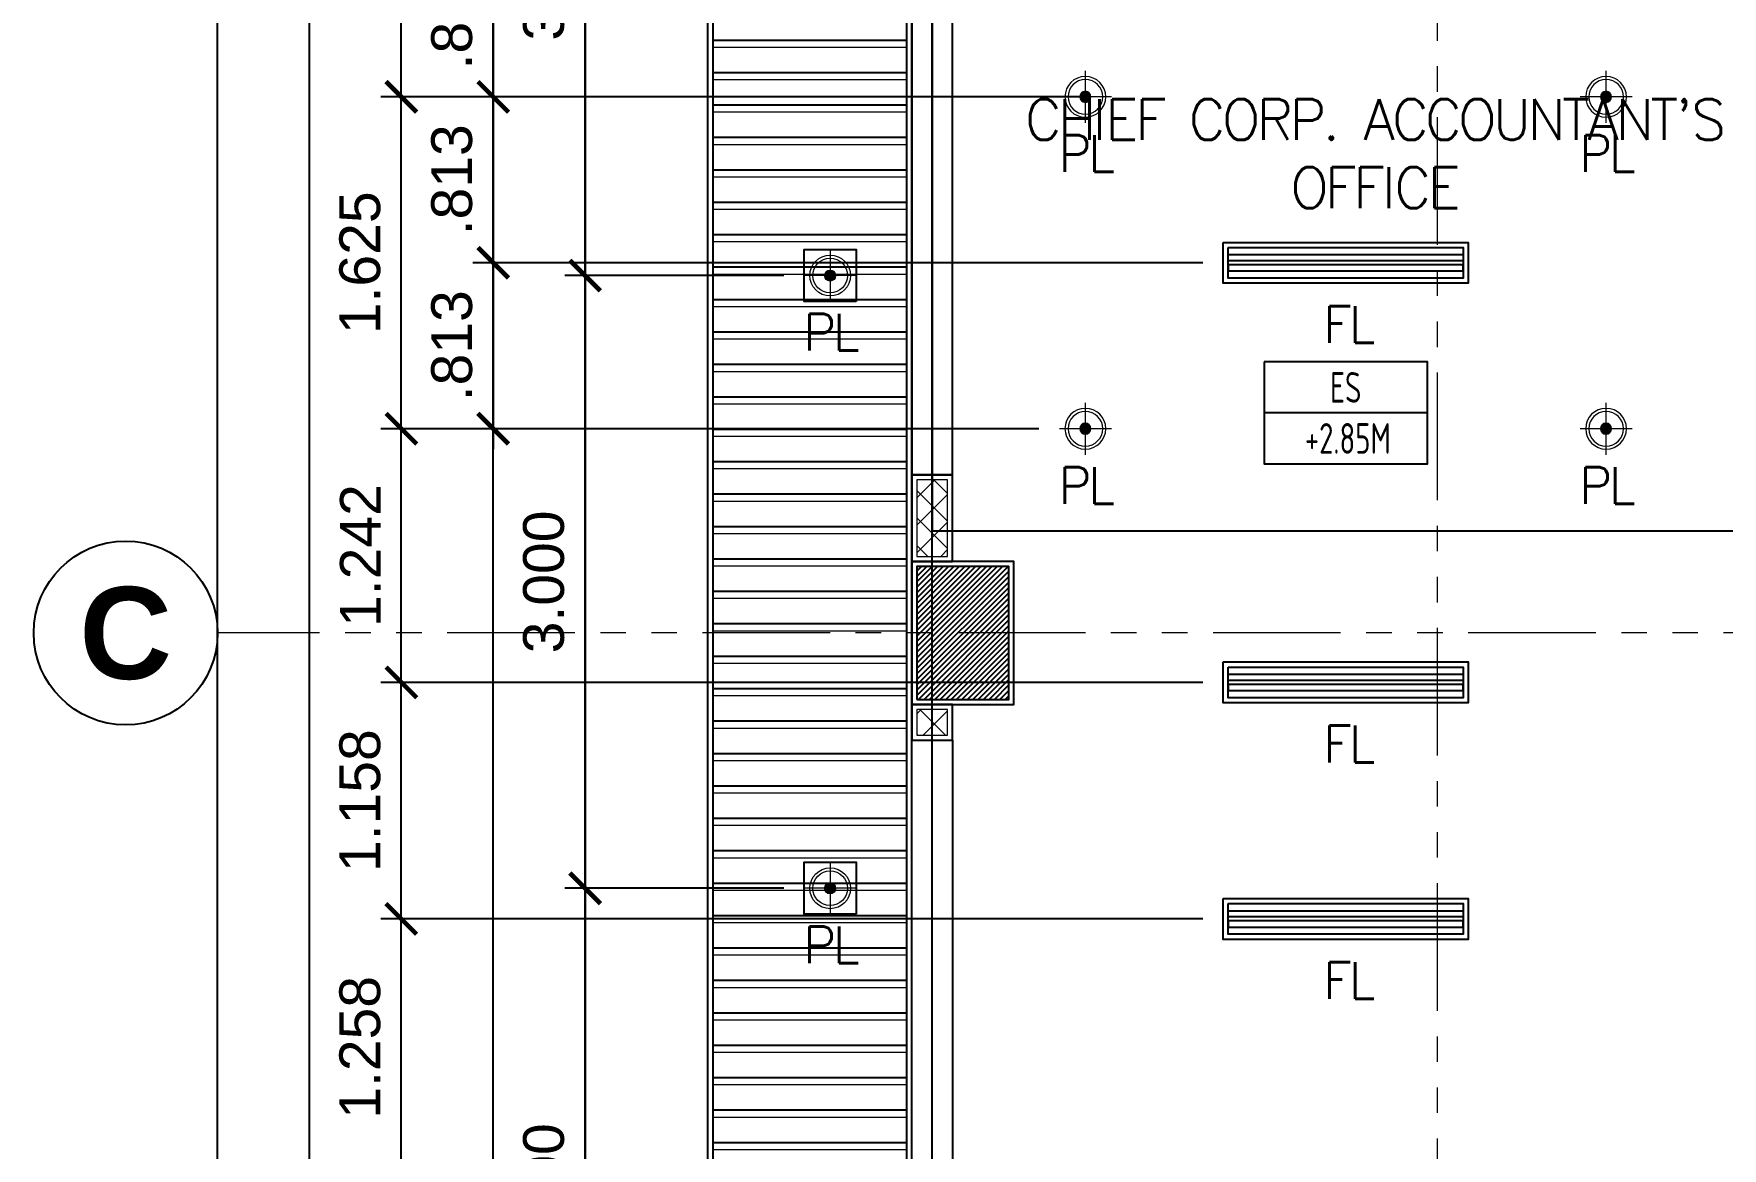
# Model space of a CAD drawing. Header units: metres. Extents: x -12400 to 1, y 0 to 106422.
# Drawn here: x -12208.71 to -12200.44, y 106347.71 to 106353.17 of the extents above; entities that cross this region are included whole.
import ezdxf
from ezdxf.enums import TextEntityAlignment as Align

# ---------------------------------------------------------------- set-up
doc = ezdxf.new("R2010")
doc.units = ezdxf.units.M
doc.header["$PDMODE"] = 35
doc.linetypes.add('CENTER', pattern=[2, 1.25, -0.25, 0.25, -0.25])
doc.linetypes.add('PHANTOM2', pattern=[1.25, 0.625, -0.125, 0.125, -0.125, 0.125, -0.125])
for name, color, linetype, lineweight in [('A-DIM-100', 8, 'Continuous', 0), ('DIM 001', 251, 'Continuous', 13), ('FURN', 8, 'Continuous', 5), ('HATCH', 250, 'Continuous', 5), ('LAYOUT', 1, 'Continuous', 20), ('LF 001', 51, 'Continuous', 20)]:
    doc.layers.add(name, color=color, linetype=linetype, lineweight=lineweight)
for name, color, linetype in [('C-SCHED', 1, 'Continuous'), ('E_FIX_LIGHT1', 2, 'Continuous'), ('lighting', 1, 'Continuous'), ('S-GRID', 155, 'Continuous'), ('stone', 15, 'Continuous'), ('txt', 2, 'Continuous'), ('WALL', 7, 'Continuous')]:
    doc.layers.add(name, color=color, linetype=linetype)
doc.layers.add('GUIDELINES', color=206, linetype='Continuous', plot=False)
doc.styles.add('architxt', font='architxt.shx', dxfattribs={"width": 0.8})
doc.styles.add('DIMTXT-100', font='arial.ttf')
doc.styles.add('sans serif', font='sanssb__.ttf')
doc.styles.add('swis721', font='swiss.ttf')
doc.styles.add('T.25', font='romans.shx', dxfattribs={"height": 0.2})
doc.dimstyles.new('D-100', dxfattribs={"dimtxt": 0.2, "dimasz": 0.15, "dimexe": 0.1, "dimexo": 0.1, "dimgap": 0.1, "dimtad": 1, "dimdec": 3, "dimzin": 4, "dimdsep": 46, "dimtxsty": 'DIMTXT-100', "dimblk": 'ARCHTICK', "dimcen": 0.2, "dimdle": 0.1, "dimclrd": 8, "dimclre": 8, "dimclrt": 2, "dimadec": 0, "dimazin": 1, "dimtfac": 1, "dimtdec": 3, "dimtofl": 0, "dimtmove": 2, "dimatfit": 3, "dimfxl": 1, "dimarcsym": 0})
doc.dimstyles.new('DIM 200', dxfattribs={"dimtxt": 200, "dimasz": 1, "dimexe": 0, "dimexo": 40, "dimgap": 50, "dimtad": 1, "dimtoh": 1, "dimdec": 0, "dimlfac": 2, "dimtxsty": 'swis721', "dimblk": 'CIR', "dimcen": 0, "dimclrd": 155, "dimclre": 155, "dimclrt": 4, "dimadec": 0, "dimazin": 0, "dimtfac": 1, "dimtdec": 0, "dimtix": 1, "dimtmove": 1, "dimatfit": 3, "dimldrblk": 'CIR', "dimfxl": 0, "dimarcsym": 0})

# ---------------------------------------------------------------- blocks, each defined once
blk = doc.blocks.new('CIR')
at = {"color": 4}
blk.add_circle((0, 0), 50, dxfattribs=at)
blk = doc.blocks.new('grid_designation')
blk.add_circle((0, 500), 500)
at = {"color": 3, "style": 'sans serif'}
blk.add_attdef('A', text='', height=471, dxfattribs=at).set_placement((0, 500), align=Align.MIDDLE_CENTER)
blk = doc.blocks.new('A$C1B753C5A')
at = {"layer": 'WALL'}
h = blk.add_hatch(dxfattribs=at)
h.set_pattern_fill('ANSI31', color=250, scale=0.15)
h.set_pattern_definition([(45, (-1494.388102653662, 303.0677240852394), (-0.01325825214724777, 0.01325825214724777), [])])
h.paths.add_polyline_path([(0.4750000000001364, 0.6749999999999545), (0.02500000000009089, 0.6749999999999545), (0.02500000000009095, 0.02499999999997721), (0.4750000000001364, 0.02499999999997721)])
at = {"color": 7}
blk.add_lwpolyline([(0, 0), (0.5000000000002274, 0), (0.5000000000002274, 0.6999999999999318), (0, 0.6999999999999318)], close=True, dxfattribs=at)
at = {"layer": 'stone', "color": 5}
blk.add_lwpolyline([(0.02500000000009095, 0.02499999999997726), (0.4750000000001364, 0.02499999999997726), (0.4750000000001364, 0.6749999999999545), (0.02500000000009095, 0.6749999999999545)], close=True, dxfattribs=at)
blk = doc.blocks.new('COLUMNS2F')
blk.add_blockref('A$C1B753C5A', (-12163.05441529414, 106338.8999565114))
blk = doc.blocks.new('*U1773')
at = {"layer": 'HATCH'}
h = blk.add_hatch(dxfattribs=at)
h.set_pattern_fill('ANSI37', color=256, scale=0.03, angle=-180)
h.set_pattern_definition([(225, (-0.6625000006980593, 0), (0.06735192090801863, -0.06735192090801868), []), (314.9999999999999, (-0.6625000006980593, 0), (0.06735192090801868, 0.06735192090801861), [])])
h.paths.add_polyline_path([(0.02500000000873115, 0.1749999999883585), (0.02500000000873115, 0.02499999999417923), (0.3999999993073977, 0.02499999999417923), (0.3999999993073977, 0.1749999999883585)])
blk.add_lwpolyline([(0, 0.1999999999825377), (0, 0), (0.4249999993015769, 0), (0.4249999993015769, 0.1999999999825377)], close=True)
blk.add_lwpolyline([(0.02500000000873115, 0.1749999999883585), (0.02500000000873115, 0.02499999999417923), (0.3999999993073977, 0.02499999999417923), (0.3999999993073977, 0.1749999999883585)], close=True, dxfattribs=at)
blk = doc.blocks.new('*U1560')
at = {"layer": 'HATCH'}
h = blk.add_hatch(dxfattribs=at)
h.set_pattern_fill('ANSI37', color=256, scale=0.03, angle=-180)
h.set_pattern_definition([(225, (-0.9124999999559116, 0), (0.06735192090801863, -0.06735192090801868), []), (314.9999999999999, (-0.9124999999559116, 0), (0.06735192090801868, 0.06735192090801861), [])])
h.paths.add_polyline_path([(0.02500000000873115, 0.1749999999883585), (0.02500000000873115, 0.02499999999417923), (0.1500000000495454, 0.02499999999417923), (0.1500000000495454, 0.1749999999883585)])
blk.add_lwpolyline([(0, 0.1999999999825377), (0, 0), (0.1750000000437247, 0), (0.1750000000437247, 0.1999999999825377)], close=True)
blk.add_lwpolyline([(0.02500000000873115, 0.1749999999883585), (0.02500000000873115, 0.02499999999417923), (0.1500000000495454, 0.02499999999417923), (0.1500000000495454, 0.1749999999883585)], close=True, dxfattribs=at)
blk = doc.blocks.new('A$C7ed75b16')
at = {"color": 1}
for points in [[(1.199999999982538, 18.57500000001164), (1, 18.57500000001164), (1, 15.37499999998545), (1.199999999982538, 15.37499999998545)], [(1.000000000009095, 14.07499999995343), (1.199999999991633, 14.07499999995343), (1.199999999991633, 10.87500000004366), (1.000000000009095, 10.87500000004366)]]:
    blk.add_lwpolyline(points, close=True, dxfattribs=at)
at = {"layer": 'GUIDELINES'}
for points in [[(1.100000000000364, 19.60000000002037), (10.10000000000036, 19.60000000002037), (10.10000000000036, 18.90000000002328), (18.10000000000036, 18.90000000002328), (18.10000000000036, 19.60000000002037), (27.10000000000036, 19.60000000002037), (27.10000000000036, 1.100000000020373), (18.10000000000036, 1.100000000020373), (18.10000000000036, 2.100000000136788), (10.10000000000036, 2.100000000136788), (10.10000000000036, 1.100000000020373), (1.100000000000364, 1.100000000020373)], [(5.425000000001091, 19.59981677561882), (1.100000000000364, 19.60000000000582), (1.100000000000364, 15.10009161221387), (5.425000000001091, 15.09990838782687)]]:
    blk.add_lwpolyline(points, close=True, dxfattribs=at)
blk.add_blockref('COLUMNS2F', (12164.05441529414, -106324.6499565114))
at = {"rotation": 90}
for name, p in [('*U1773', (1.199999999982538, 14.95000000001164)), ('*U1560', (1.199999999991633, 14.07499999995343))]:
    blk.add_blockref(name, p, dxfattribs=at)
blk = doc.blocks.new('LEDPENDANTLT')
at = {"color": 1}
for points in [[(0, 0.1999999999970896), (1.200000000000728, 0.1999999999970896), (1.200000000000728, 0), (0, 0)], [(0.02499999999417923, 0.1750000000029104), (1.175000000006548, 0.1750000000029104), (1.175000000006548, 0.02499999999417923), (0.02499999999417923, 0.02499999999417923)]]:
    blk.add_lwpolyline(points, close=True, dxfattribs=at)
at = {"color": 2}
for points in [[(1.174999999995634, 0.1100000000005821), (0.02499999999417923, 0.1100000000005821), (0.02499999999417923, 0.1399999999994179), (1.174999999995634, 0.1399999999994179)], [(1.174999999995634, 0.09000000001105946), (0.02499999999417923, 0.09000000001105946), (0.02499999999417923, 0.06000000001222361), (1.174999999995634, 0.06000000001222361)]]:
    blk.add_lwpolyline(points, close=True, dxfattribs=at)
blk = doc.blocks.new('L1')
at = {"layer": 'LF 001', "lineweight": 20, "ltscale": 1500}
h = blk.add_hatch(color=256, dxfattribs=at)
edge = h.paths.add_edge_path()
edge.add_arc((1.13686837721616e-13, -1.13686837721616e-13), 0.0318958546358772, 0, 360)
at = {"layer": 'LF 001', "ltscale": 1500}
blk.add_lwpolyline([(-0.09999999999990905, -1.13686837721616e-13, -1), (0.1000000000000227, -1.13686837721616e-13, -1)], format="xyb", close=True, dxfattribs=at)
at = {"layer": 'LF 001', "color": 76, "lineweight": 18, "ltscale": 1500}
for points in [[(1.13686837721616e-13, 0.1499999999997499), (1.13686837721616e-13, -0.1500000000000909)], [(-0.1499999999999773, -1.13686837721616e-13), (0.1500000000000909, -1.13686837721616e-13)]]:
    blk.add_lwpolyline(points, dxfattribs=at)
at = {"layer": 'LF 001', "lineweight": 20, "ltscale": 1500}
blk.add_circle((1.13686837721616e-13, -1.13686837721616e-13), 0.0318958546358772, dxfattribs=at)
blk = doc.blocks.new('LO')
at = {"layer": 'LAYOUT', "xscale": 1000, "yscale": 1000, "zscale": 1000}
blk.add_blockref('L1', (0, 0), dxfattribs=at)
blk = doc.blocks.new('*U1960')
at = {"layer": 'LF 001', "ltscale": 1500}
blk.add_circle((0, -3.995415109869782e-14), 0.0998520709958535, dxfattribs=at)
at = {"layer": 'lighting', "xscale": 0.0008492979043710491, "yscale": 0.0008492979043710491, "zscale": 0.0008492979043710491}
blk.add_blockref('LO', (0, -3.995415109869782e-14), dxfattribs=at)
blk = doc.blocks.new('A$Cc2b2540e')
h = blk.add_hatch()
h.set_pattern_fill('ANSI31', color=8, scale=0.05, angle=135)
h.set_pattern_definition([(180, (12129.21296792572, -106290.2629166174), (-1.387778780781446e-17, -0.15875), [])])
h.paths.add_polyline_path([(0.9750000000058208, 19.68964466091711), (0.02499999999417923, 20.63964466092875), (0.02499999999417923, 0.06035533903923351), (0.9750000000094587, 1.010355339050875)])
at = {"color": 1}
for points in [[(1, 19.69999999998254), (0, 20.69999999998254), (0, 0), (1.000000000003638, 0.9999999999854481)], [(0.7273946856657858, 16.22260531435313), (0.4726053143531317, 16.22260531433858), (0.4726053143531317, 16.47739468562941), (0.7273946856657858, 16.47739468564396)], [(0.7273946856657858, 13.22260531435313), (0.4726053143531317, 13.22260531433858), (0.4726053143531317, 13.47739468562941), (0.7273946856657858, 13.47739468564396)]]:
    blk.add_lwpolyline(points, close=True, dxfattribs=at)
at = {"color": 8}
blk.add_lwpolyline([(0.9750000000058208, 19.68964466091711), (0.02499999999417923, 20.63964466092875), (0.02499999999417923, 0.06035533903923351), (0.9750000000094587, 1.010355339050875)], close=True, dxfattribs=at)
for p in [(2.52499999999236, 16.31250000007276), (2.52499999999236, 14.25799999998708), (2.52499999999236, 13.09999999999127)]:
    blk.add_blockref('LEDPENDANTLT', p)
at = {"layer": 'E_FIX_LIGHT1', "xscale": -1, "rotation": 270}
for p in [(1.849999999982174, 17.22500000000582), (4.400000000001455, 17.22500000000582), (1.849999999982174, 15.59999999999127), (4.400000000001455, 15.59999999999127)]:
    blk.add_blockref('*U1960', p, dxfattribs=at)
at = {"layer": 'E_FIX_LIGHT1', "rotation": 270}
for p in [(0.6000000000094587, 16.34999999999127), (0.6000000000094587, 13.34999999999127)]:
    blk.add_blockref('*U1960', p, dxfattribs=at)
at = {"layer": 'txt', "color": 6, "linetype": 'Continuous', "char_height": 0.18, "attachment_point": 5, "style": 'T.25'}
for s, insert in [('{\\T0.9;PL}', (1.849999999982174, 16.94760531438806)), ('{\\T0.9;PL}', (4.400000000001455, 16.94760531438806)), ('{\\T0.9;PL}', (0.6000000000094587, 16.0726053143735)), ('{\\T0.9;FL}', (3.136293940473479, 16.11086778205936)), ('{\\T0.9;PL}', (1.849999999982174, 15.3226053143735)), ('{\\T0.9;PL}', (4.400000000001455, 15.3226053143735)), ('{\\T0.9;FL}', (3.136293940473479, 14.05636778197368)), ('{\\T0.9;PL}', (0.6000000000094587, 13.0726053143735)), ('{\\T0.9;FL}', (3.136293940473479, 12.89836778197787))]:
    blk.add_mtext_dynamic_manual_height_columns(s, width=0.6453045245441018, gutter_width=0.001, heights=[0], dxfattribs=dict(at, insert=insert))
blk = doc.blocks.new('_ArchTick')
at = {"color": 0, "linetype": 'ByBlock', "const_width": 0.15}
blk.add_lwpolyline([(-0.5, -0.5), (0.5, 0.5)], dxfattribs=at)
blk = doc.blocks.new('*D1096')
at = {"layer": 'DEFPOINTS', "color": 0, "transparency": 16777216}
for p in [(-12206.91296826928, 106348.8365394432), (-12202.88796792573, 106348.8365394432), (-12202.88796792573, 106347.5785394432)]:
    blk.add_point(p, dxfattribs=at)
at = {"layer": 'DIM 001', "color": 8, "lineweight": -2, "transparency": 16777216}
for p, q in [((-12206.91296826928, 106347.4785394432), (-12206.91296826928, 106348.9365394432)), ((-12202.98796792573, 106348.8365394432), (-12207.01296826928, 106348.8365394432)), ((-12202.98796792573, 106347.5785394432), (-12207.01296826928, 106347.5785394432))]:
    blk.add_line(p, q, dxfattribs=at)
at = {"layer": 'DIM 001', "color": 8, "lineweight": -2, "transparency": 16777216, "xscale": 0.15, "yscale": 0.15, "zscale": 0.15}
for p, rotation in [((-12206.91296826928, 106348.8365394432), 90), ((-12206.91296826928, 106347.5785394432), 270)]:
    blk.add_blockref('_ArchTick', p, dxfattribs=dict(at, rotation=rotation))
at = {"layer": 'DIM 001', "color": 2, "transparency": 16777216, "insert": (-12207.11508286679, 106348.2075394432), "char_height": 0.2, "attachment_point": 5, "rotation": 90, "style": 'DIMTXT-100'}
blk.add_mtext('1.258', dxfattribs=at)
blk = doc.blocks.new('*D1097')
at = {"layer": 'DEFPOINTS', "color": 0, "transparency": 16777216}
for p in [(-12206.91296826929, 106349.9945394432), (-12202.88796792573, 106349.9945394432), (-12202.88796792573, 106348.8365394432)]:
    blk.add_point(p, dxfattribs=at)
at = {"layer": 'DIM 001', "color": 8, "lineweight": -2, "transparency": 16777216}
for p, q in [((-12206.91296826929, 106348.7365394432), (-12206.91296826929, 106350.0945394432)), ((-12202.98796792573, 106349.9945394432), (-12207.01296826929, 106349.9945394432)), ((-12202.98796792573, 106348.8365394432), (-12207.01296826929, 106348.8365394432))]:
    blk.add_line(p, q, dxfattribs=at)
at = {"layer": 'DIM 001', "color": 8, "lineweight": -2, "transparency": 16777216, "xscale": 0.15, "yscale": 0.15, "zscale": 0.15}
for p, rotation in [((-12206.91296826929, 106349.9945394432), 90), ((-12206.91296826929, 106348.8365394432), 270)]:
    blk.add_blockref('_ArchTick', p, dxfattribs=dict(at, rotation=rotation))
at = {"layer": 'DIM 001', "color": 2, "transparency": 16777216, "insert": (-12207.1150828668, 106349.4155394432), "char_height": 0.2, "attachment_point": 5, "rotation": 90, "style": 'DIMTXT-100'}
blk.add_mtext('1.158', dxfattribs=at)
blk = doc.blocks.new('*D1098')
at = {"layer": 'DEFPOINTS', "color": 0, "transparency": 16777216}
for p in [(-12206.91296826929, 106351.2365394432), (-12203.6903626114, 106351.2365394432), (-12202.88796792573, 106349.9945394432)]:
    blk.add_point(p, dxfattribs=at)
at = {"layer": 'DIM 001', "color": 8, "lineweight": -2, "transparency": 16777216}
for p, q in [((-12206.91296826929, 106349.8945394432), (-12206.91296826929, 106351.3365394432)), ((-12203.7903626114, 106351.2365394432), (-12207.01296826929, 106351.2365394432)), ((-12202.98796792573, 106349.9945394432), (-12207.01296826929, 106349.9945394432))]:
    blk.add_line(p, q, dxfattribs=at)
at = {"layer": 'DIM 001', "color": 8, "lineweight": -2, "transparency": 16777216, "xscale": 0.15, "yscale": 0.15, "zscale": 0.15}
for p, rotation in [((-12206.91296826929, 106351.2365394432), 90), ((-12206.91296826929, 106349.9945394432), 270)]:
    blk.add_blockref('_ArchTick', p, dxfattribs=dict(at, rotation=rotation))
at = {"layer": 'DIM 001', "color": 2, "transparency": 16777216, "insert": (-12207.1133775462, 106350.6155394432), "char_height": 0.2, "attachment_point": 5, "rotation": 90, "style": 'DIMTXT-100'}
blk.add_mtext('1.242', dxfattribs=at)
blk = doc.blocks.new('*D1099')
at = {"layer": 'DEFPOINTS', "color": 0, "transparency": 16777216}
for p in [(-12206.9129682693, 106352.8615394432), (-12203.6903626114, 106352.8615394432), (-12203.6903626114, 106351.2365394432)]:
    blk.add_point(p, dxfattribs=at)
at = {"layer": 'DIM 001', "color": 8, "lineweight": -2, "transparency": 16777216}
for p, q in [((-12206.9129682693, 106351.1365394432), (-12206.9129682693, 106352.9615394432)), ((-12203.7903626114, 106352.8615394432), (-12207.0129682693, 106352.8615394432)), ((-12203.7903626114, 106351.2365394432), (-12207.0129682693, 106351.2365394432))]:
    blk.add_line(p, q, dxfattribs=at)
at = {"layer": 'DIM 001', "color": 8, "lineweight": -2, "transparency": 16777216, "xscale": 0.15, "yscale": 0.15, "zscale": 0.15}
for p, rotation in [((-12206.9129682693, 106352.8615394432), 90), ((-12206.9129682693, 106351.2365394432), 270)]:
    blk.add_blockref('_ArchTick', p, dxfattribs=dict(at, rotation=rotation))
at = {"layer": 'DIM 001', "color": 2, "transparency": 16777216, "insert": (-12207.11508286682, 106352.0490394432), "char_height": 0.2, "attachment_point": 5, "rotation": 90, "style": 'DIMTXT-100'}
blk.add_mtext('1.625', dxfattribs=at)
blk = doc.blocks.new('*D1100')
at = {"layer": 'DEFPOINTS', "color": 0, "transparency": 16777216}
for p in [(-12206.91296826931, 106354.4865394433), (-12203.6903626114, 106354.4865394433), (-12203.6903626114, 106352.8615394432)]:
    blk.add_point(p, dxfattribs=at)
at = {"layer": 'DIM 001', "color": 8, "lineweight": -2, "transparency": 16777216}
for p, q in [((-12206.91296826931, 106352.7615394432), (-12206.91296826931, 106354.5865394433)), ((-12203.7903626114, 106354.4865394433), (-12207.01296826931, 106354.4865394433)), ((-12203.7903626114, 106352.8615394432), (-12207.01296826931, 106352.8615394432))]:
    blk.add_line(p, q, dxfattribs=at)
at = {"layer": 'DIM 001', "color": 8, "lineweight": -2, "transparency": 16777216, "xscale": 0.15, "yscale": 0.15, "zscale": 0.15}
for p, rotation in [((-12206.91296826931, 106354.4865394433), 90), ((-12206.91296826931, 106352.8615394432), 270)]:
    blk.add_blockref('_ArchTick', p, dxfattribs=dict(at, rotation=rotation))
at = {"layer": 'DIM 001', "color": 2, "transparency": 16777216, "insert": (-12207.11508286682, 106353.6740394432), "char_height": 0.2, "attachment_point": 5, "rotation": 90, "style": 'DIMTXT-100'}
blk.add_mtext('1.625', dxfattribs=at)
blk = doc.blocks.new('*D1115')
at = {"layer": 'DEFPOINTS', "color": 0, "transparency": 16777216}
for p in [(-12202.88796792573, 106353.6740394432), (-12206.46296826924, 106352.8615394432), (-12203.6903626114, 106352.8615394432)]:
    blk.add_point(p, dxfattribs=at)
at = {"layer": 'DIM 001', "color": 8, "lineweight": -2, "transparency": 16777216}
for p, q in [((-12206.46296826924, 106353.7740394432), (-12206.46296826924, 106352.7615394432)), ((-12202.98796792573, 106353.6740394432), (-12206.56296826924, 106353.6740394432)), ((-12203.7903626114, 106352.8615394432), (-12206.56296826924, 106352.8615394432))]:
    blk.add_line(p, q, dxfattribs=at)
at = {"layer": 'DIM 001', "color": 8, "lineweight": -2, "transparency": 16777216, "xscale": 0.15, "yscale": 0.15, "zscale": 0.15}
for p, rotation in [((-12206.46296826924, 106353.6740394432), 90), ((-12206.46296826924, 106352.8615394432), 270)]:
    blk.add_blockref('_ArchTick', p, dxfattribs=dict(at, rotation=rotation))
at = {"layer": 'DIM 001', "color": 2, "transparency": 16777216, "insert": (-12206.66515107958, 106353.2677894432), "char_height": 0.2, "attachment_point": 5, "rotation": 90, "style": 'DIMTXT-100'}
blk.add_mtext('.813', dxfattribs=at)
blk = doc.blocks.new('*D1116')
at = {"layer": 'DEFPOINTS', "color": 0, "transparency": 16777216}
for p in [(-12203.43557324008, 106352.8615394432), (-12206.46296826925, 106352.0490394433), (-12202.88796792573, 106352.0490394433)]:
    blk.add_point(p, dxfattribs=at)
at = {"layer": 'DIM 001', "color": 8, "lineweight": -2, "transparency": 16777216}
for p, q in [((-12206.46296826925, 106352.9615394432), (-12206.46296826925, 106351.9490394433)), ((-12203.53557324008, 106352.8615394432), (-12206.56296826925, 106352.8615394432)), ((-12202.98796792573, 106352.0490394433), (-12206.56296826925, 106352.0490394433))]:
    blk.add_line(p, q, dxfattribs=at)
at = {"layer": 'DIM 001', "color": 8, "lineweight": -2, "transparency": 16777216, "xscale": 0.15, "yscale": 0.15, "zscale": 0.15}
for p, rotation in [((-12206.46296826925, 106352.8615394432), 90), ((-12206.46296826925, 106352.0490394433), 270)]:
    blk.add_blockref('_ArchTick', p, dxfattribs=dict(at, rotation=rotation))
at = {"layer": 'DIM 001', "color": 2, "transparency": 16777216, "insert": (-12206.66515107958, 106352.4552894433), "char_height": 0.2, "attachment_point": 5, "rotation": 90, "style": 'DIMTXT-100'}
blk.add_mtext('.813', dxfattribs=at)
blk = doc.blocks.new('*D1117')
at = {"layer": 'DEFPOINTS', "color": 0, "transparency": 16777216}
for p in [(-12202.88796792573, 106352.0490394433), (-12206.46296826926, 106351.2365394432), (-12203.6903626114, 106351.2365394432)]:
    blk.add_point(p, dxfattribs=at)
at = {"layer": 'DIM 001', "color": 8, "lineweight": -2, "transparency": 16777216}
for p, q in [((-12206.46296826926, 106352.1490394433), (-12206.46296826926, 106351.1365394432)), ((-12202.98796792573, 106352.0490394433), (-12206.56296826926, 106352.0490394433)), ((-12203.7903626114, 106351.2365394432), (-12206.56296826926, 106351.2365394432))]:
    blk.add_line(p, q, dxfattribs=at)
at = {"layer": 'DIM 001', "color": 8, "lineweight": -2, "transparency": 16777216, "xscale": 0.15, "yscale": 0.15, "zscale": 0.15}
for p, rotation in [((-12206.46296826926, 106352.0490394433), 90), ((-12206.46296826926, 106351.2365394432), 270)]:
    blk.add_blockref('_ArchTick', p, dxfattribs=dict(at, rotation=rotation))
at = {"layer": 'DIM 001', "color": 2, "transparency": 16777216, "insert": (-12206.66515107959, 106351.6427894432), "char_height": 0.2, "attachment_point": 5, "rotation": 90, "style": 'DIMTXT-100'}
blk.add_mtext('.813', dxfattribs=at)
blk = doc.blocks.new('*D1119')
at = {"layer": 'DEFPOINTS', "color": 0, "transparency": 16777216}
for p in [(-12204.94036261137, 106354.9865394432), (-12206.01296826924, 106351.9865394432), (-12204.94036261137, 106351.9865394432)]:
    blk.add_point(p, dxfattribs=at)
at = {"layer": 'DIM 001', "color": 8, "lineweight": -2, "transparency": 16777216}
for p, q in [((-12206.01296826924, 106355.0865394432), (-12206.01296826924, 106351.8865394432)), ((-12205.04036261137, 106354.9865394432), (-12206.11296826924, 106354.9865394432)), ((-12205.04036261137, 106351.9865394432), (-12206.11296826924, 106351.9865394432))]:
    blk.add_line(p, q, dxfattribs=at)
at = {"layer": 'DIM 001', "color": 8, "lineweight": -2, "transparency": 16777216, "xscale": 0.15, "yscale": 0.15, "zscale": 0.15}
for p, rotation in [((-12206.01296826924, 106354.9865394432), 90), ((-12206.01296826924, 106351.9865394432), 270)]:
    blk.add_blockref('_ArchTick', p, dxfattribs=dict(at, rotation=rotation))
at = {"layer": 'DIM 001', "color": 2, "transparency": 16777216, "insert": (-12206.21515107958, 106353.4865394432), "char_height": 0.2, "attachment_point": 5, "rotation": 90, "style": 'DIMTXT-100'}
blk.add_mtext('3.000', dxfattribs=at)
blk = doc.blocks.new('*D1120')
at = {"layer": 'DEFPOINTS', "color": 0, "transparency": 16777216}
for p in [(-12204.94036261137, 106351.9865394432), (-12206.01296826925, 106348.9865394432), (-12204.94036261137, 106348.9865394432)]:
    blk.add_point(p, dxfattribs=at)
at = {"layer": 'DIM 001', "color": 8, "lineweight": -2, "transparency": 16777216}
for p, q in [((-12206.01296826925, 106352.0865394432), (-12206.01296826925, 106348.8865394432)), ((-12205.04036261137, 106351.9865394432), (-12206.11296826925, 106351.9865394432)), ((-12205.04036261137, 106348.9865394432), (-12206.11296826925, 106348.9865394432))]:
    blk.add_line(p, q, dxfattribs=at)
at = {"layer": 'DIM 001', "color": 8, "lineweight": -2, "transparency": 16777216, "xscale": 0.15, "yscale": 0.15, "zscale": 0.15}
for p, rotation in [((-12206.01296826925, 106351.9865394432), 90), ((-12206.01296826925, 106348.9865394432), 270)]:
    blk.add_blockref('_ArchTick', p, dxfattribs=dict(at, rotation=rotation))
at = {"layer": 'DIM 001', "color": 2, "transparency": 16777216, "insert": (-12206.21515107959, 106350.4865394432), "char_height": 0.2, "attachment_point": 5, "rotation": 90, "style": 'DIMTXT-100'}
blk.add_mtext('3.000', dxfattribs=at)
blk = doc.blocks.new('*D1121')
at = {"layer": 'DEFPOINTS', "color": 0, "transparency": 16777216}
for p in [(-12204.94036261137, 106348.9865394432), (-12206.01296826926, 106345.9865394433), (-12204.94036261137, 106345.9865394433)]:
    blk.add_point(p, dxfattribs=at)
at = {"layer": 'DIM 001', "color": 8, "lineweight": -2, "transparency": 16777216}
for p, q in [((-12206.01296826926, 106349.0865394432), (-12206.01296826926, 106345.8865394433)), ((-12205.04036261137, 106348.9865394432), (-12206.11296826926, 106348.9865394432)), ((-12205.04036261137, 106345.9865394433), (-12206.11296826926, 106345.9865394433))]:
    blk.add_line(p, q, dxfattribs=at)
at = {"layer": 'DIM 001', "color": 8, "lineweight": -2, "transparency": 16777216, "xscale": 0.15, "yscale": 0.15, "zscale": 0.15}
for p, rotation in [((-12206.01296826926, 106348.9865394432), 90), ((-12206.01296826926, 106345.9865394433), 270)]:
    blk.add_blockref('_ArchTick', p, dxfattribs=dict(at, rotation=rotation))
at = {"layer": 'DIM 001', "color": 2, "transparency": 16777216, "insert": (-12206.21515107959, 106347.4865394432), "char_height": 0.2, "attachment_point": 5, "rotation": 90, "style": 'DIMTXT-100'}
blk.add_mtext('3.000', dxfattribs=at)
blk = doc.blocks.new('GRID1')
at = {"layer": 'S-GRID', "color": 155, "linetype": 'CENTER'}
ref = blk.add_blockref('grid_designation', (-12164.20441529414, 106402.4202236537), dxfattribs=dict(at, xscale=0.0009000000000000002, yscale=0.0009000000000000002, zscale=0.0009000000000000002))
ref.add_attrib('A', 'C', dxfattribs={"layer": '0', "color": 3, "height": 0.45, "style": 'sans serif'}).set_placement((-12164.20441529414, 106402.8702236537), align=Align.MIDDLE_CENTER)
at = {"color": 6, "linetype": 'PHANTOM2'}
for points in [[(-12160.25441529414, 106384.7702236537), (-12160.25441529414, 106412.5702236537)], [(-12157.77941529414, 106384.7702236537), (-12157.77941529414, 106412.5702236537)], [(-12130.75441529413, 106402.8702236537), (-12163.75441529414, 106402.8702236537)]]:
    blk.add_leader(points, dimstyle='DIM 200', override={"dimasz": 0.002, "dimgap": 60, "dimtad": 0}, dxfattribs=at)

msp = doc.modelspace()

# ---------------------------------------------------------------- hatches: boundary and pattern name
at = {"layer": 'HATCH'}
h = msp.add_hatch(dxfattribs=at)
h.set_pattern_fill('ANSI31', color=8, scale=0.05, angle=135)
h.set_pattern_definition([(180, (-76.20000000000255, 45.37362282573304), (-1.387778780781446e-17, -0.15875), [])])
h.paths.add_polyline_path([(-12204.43796792571, 106355.3261841041), (-12205.38796792572, 106356.2761841041), (-12205.38796792572, 106335.6968947822), (-12204.43796792571, 106336.6468947822)])

# ---------------------------------------------------------------- linework, layer by layer
at = {"color": 1}
for points in [[(-12204.41296792572, 106355.3365394432), (-12205.41296792572, 106356.3365394432), (-12205.41296792572, 106335.6365394432), (-12204.41296792571, 106336.6365394432)], [(-12204.68557324005, 106351.8591447575), (-12204.94036261137, 106351.8591447575), (-12204.94036261137, 106352.1139341288), (-12204.68557324005, 106352.1139341288)], [(-12204.68557324005, 106348.8591447575), (-12204.94036261137, 106348.8591447575), (-12204.94036261137, 106349.1139341288), (-12204.68557324005, 106349.1139341288)]]:
    msp.add_lwpolyline(points, close=True, dxfattribs=at)
at = {"color": 8}
msp.add_lwpolyline([(-12204.43796792571, 106355.3261841041), (-12205.38796792572, 106356.2761841041), (-12205.38796792572, 106335.6968947822), (-12204.43796792571, 106336.6468947822)], close=True, dxfattribs=at)
at = {"layer": 'C-SCHED'}
msp.add_line((-12201.88796792573, 106351.3144272693), (-12202.68796792573, 106351.3144272693), dxfattribs=at)
msp.add_lwpolyline([(-12202.68796792573, 106351.5644272693), (-12202.68796792573, 106351.0644272693), (-12201.88796792573, 106351.0644272693), (-12201.88796792573, 106351.5644272693)], close=True, dxfattribs=at)
at = {"layer": 'GUIDELINES'}
for points in [[(-12207.81296792572, 106359.9365394432), (-12174.81296792571, 106359.9365394432), (-12174.81296792571, 106332.1365394432), (-12207.81296792572, 106332.1365394432)], [(-12207.36296792572, 106359.4865394432), (-12175.26296792572, 106359.4865394432), (-12175.26296792572, 106332.5865394432), (-12207.36296792572, 106332.5865394432)], [(-12206.91296792572, 106359.0365394432), (-12175.71296792572, 106359.0365394432), (-12175.71296792572, 106333.0365394432), (-12206.91296792572, 106333.0365394432)], [(-12206.46296792572, 106358.5865394432), (-12176.16296792572, 106358.5865394432), (-12176.16296792572, 106333.4865394432), (-12206.46296792572, 106333.4865394432)], [(-12206.46296792572, 106358.5865394432), (-12176.16296792572, 106358.5865394432), (-12176.16296792572, 106333.4865394432), (-12206.46296792572, 106333.4865394432)], [(-12206.01296792572, 106358.1365394432), (-12176.61296792572, 106358.1365394432), (-12176.61296792572, 106333.9365394432), (-12206.01296792572, 106333.9365394432)]]:
    msp.add_lwpolyline(points, close=True, dxfattribs=at)

# ---------------------------------------------------------------- block references
at = {"color": 1}
msp.add_blockref('A$C7ed75b16', (-12205.41296792572, 106335.6365394432), dxfattribs=at)
msp.add_blockref('A$Cc2b2540e', (-12205.41296792572, 106335.6365394432))
at = {"layer": 'A-DIM-100'}
msp.add_blockref('GRID1', (-44.05855263158082, -52.63368421052292), dxfattribs=at)
at = {"layer": 'E_FIX_LIGHT1', "xscale": -1, "rotation": 270}
for p in [(-12203.56296792574, 106352.8615394432), (-12201.01296792572, 106352.8615394432), (-12203.56296792574, 106351.2365394432), (-12201.01296792572, 106351.2365394432)]:
    msp.add_blockref('*U1960', p, dxfattribs=at)
at = {"layer": 'E_FIX_LIGHT1', "rotation": 270}
for p in [(-12204.81296792571, 106351.9865394432), (-12204.81296792571, 106348.9865394432)]:
    msp.add_blockref('*U1960', p, dxfattribs=at)
at = {"layer": 'FURN'}
for p in [(-12202.88796792573, 106351.9490394433), (-12202.88796792573, 106349.8945394432), (-12202.88796792573, 106348.7365394432)]:
    msp.add_blockref('LEDPENDANTLT', p, dxfattribs=at)

# ---------------------------------------------------------------- texts
at = {"linetype": 'Continuous', "insert": (-12202.15046792572, 106352.5837220755), "char_height": 0.2, "attachment_point": 5, "style": 'T.25'}
msp.add_mtext_dynamic_manual_height_columns("{\\T0.9;\\C3;CHIEF CORP. ACCOUNTANT'S OFFICE}", width=3.704434062442218, gutter_width=0.001, heights=[0], dxfattribs=at)
at = {"layer": 'C-SCHED', "color": 2, "style": 'architxt', "width": 0.8}
msp.add_text('ES', height=0.15, dxfattribs=at).set_placement((-12202.28796792573, 106351.3640685289), align=Align.CENTER)
msp.add_attdef('+2.85M', text='-', height=0.15, dxfattribs=at).set_placement((-12202.27752882828, 106351.1140685289), align=Align.CENTER)

# ---------------------------------------------------------------- dimensions: what is measured, and where the dimension line sits
at = {"layer": 'DIM 001'}
for base, p1, p2, picture, middle in [((-12206.01296826924, 106351.9865394432), (-12204.94036261137, 106354.9865394432), (-12204.94036261137, 106351.9865394432), '*D1119', (-12206.21515107958, 106353.4865394432)), ((-12206.91296826931, 106354.4865394433), (-12203.69036261139, 106352.8615394432), (-12203.69036261139, 106354.4865394432), '*D1100', (-12207.11508286682, 106353.6740394432)), ((-12206.46296826924, 106352.8615394432), (-12202.88796792573, 106353.6740394431), (-12203.69036261139, 106352.8615394432), '*D1115', (-12206.66515107958, 106353.2677894432)), ((-12206.9129682693, 106352.8615394432), (-12203.69036261139, 106351.2365394432), (-12203.69036261139, 106352.8615394432), '*D1099', (-12207.11508286682, 106352.0490394432)), ((-12206.46296826925, 106352.0490394433), (-12203.43557324008, 106352.8615394432), (-12202.88796792573, 106352.0490394433), '*D1116', (-12206.66515107958, 106352.4552894433)), ((-12206.46296826926, 106351.2365394432), (-12202.88796792573, 106352.0490394433), (-12203.69036261139, 106351.2365394432), '*D1117', (-12206.66515107959, 106351.6427894432)), ((-12206.01296826925, 106348.9865394432), (-12204.94036261137, 106351.9865394432), (-12204.94036261137, 106348.9865394432), '*D1120', (-12206.21515107959, 106350.4865394432)), ((-12206.91296826929, 106351.2365394432), (-12202.88796792573, 106349.9945394432), (-12203.69036261139, 106351.2365394432), '*D1098', (-12207.1133775462, 106350.6155394432)), ((-12206.91296826929, 106349.9945394432), (-12202.88796792573, 106348.8365394432), (-12202.88796792573, 106349.9945394432), '*D1097', (-12207.1150828668, 106349.4155394432)), ((-12206.01296826926, 106345.9865394433), (-12204.94036261137, 106348.9865394432), (-12204.94036261137, 106345.9865394432), '*D1121', (-12206.21515107959, 106347.4865394432)), ((-12206.91296826928, 106348.8365394432), (-12202.88796792573, 106347.5785394432), (-12202.88796792573, 106348.8365394432), '*D1096', (-12207.11508286679, 106348.2075394432))]:
    dim = msp.add_linear_dim(base=base, p1=p1, p2=p2, angle=90, dimstyle='D-100', dxfattribs=at)
    dim.commit()
    dim.dimension.update_dxf_attribs({"geometry": picture, "text_midpoint": middle})

doc.saveas('drawing.dxf')
